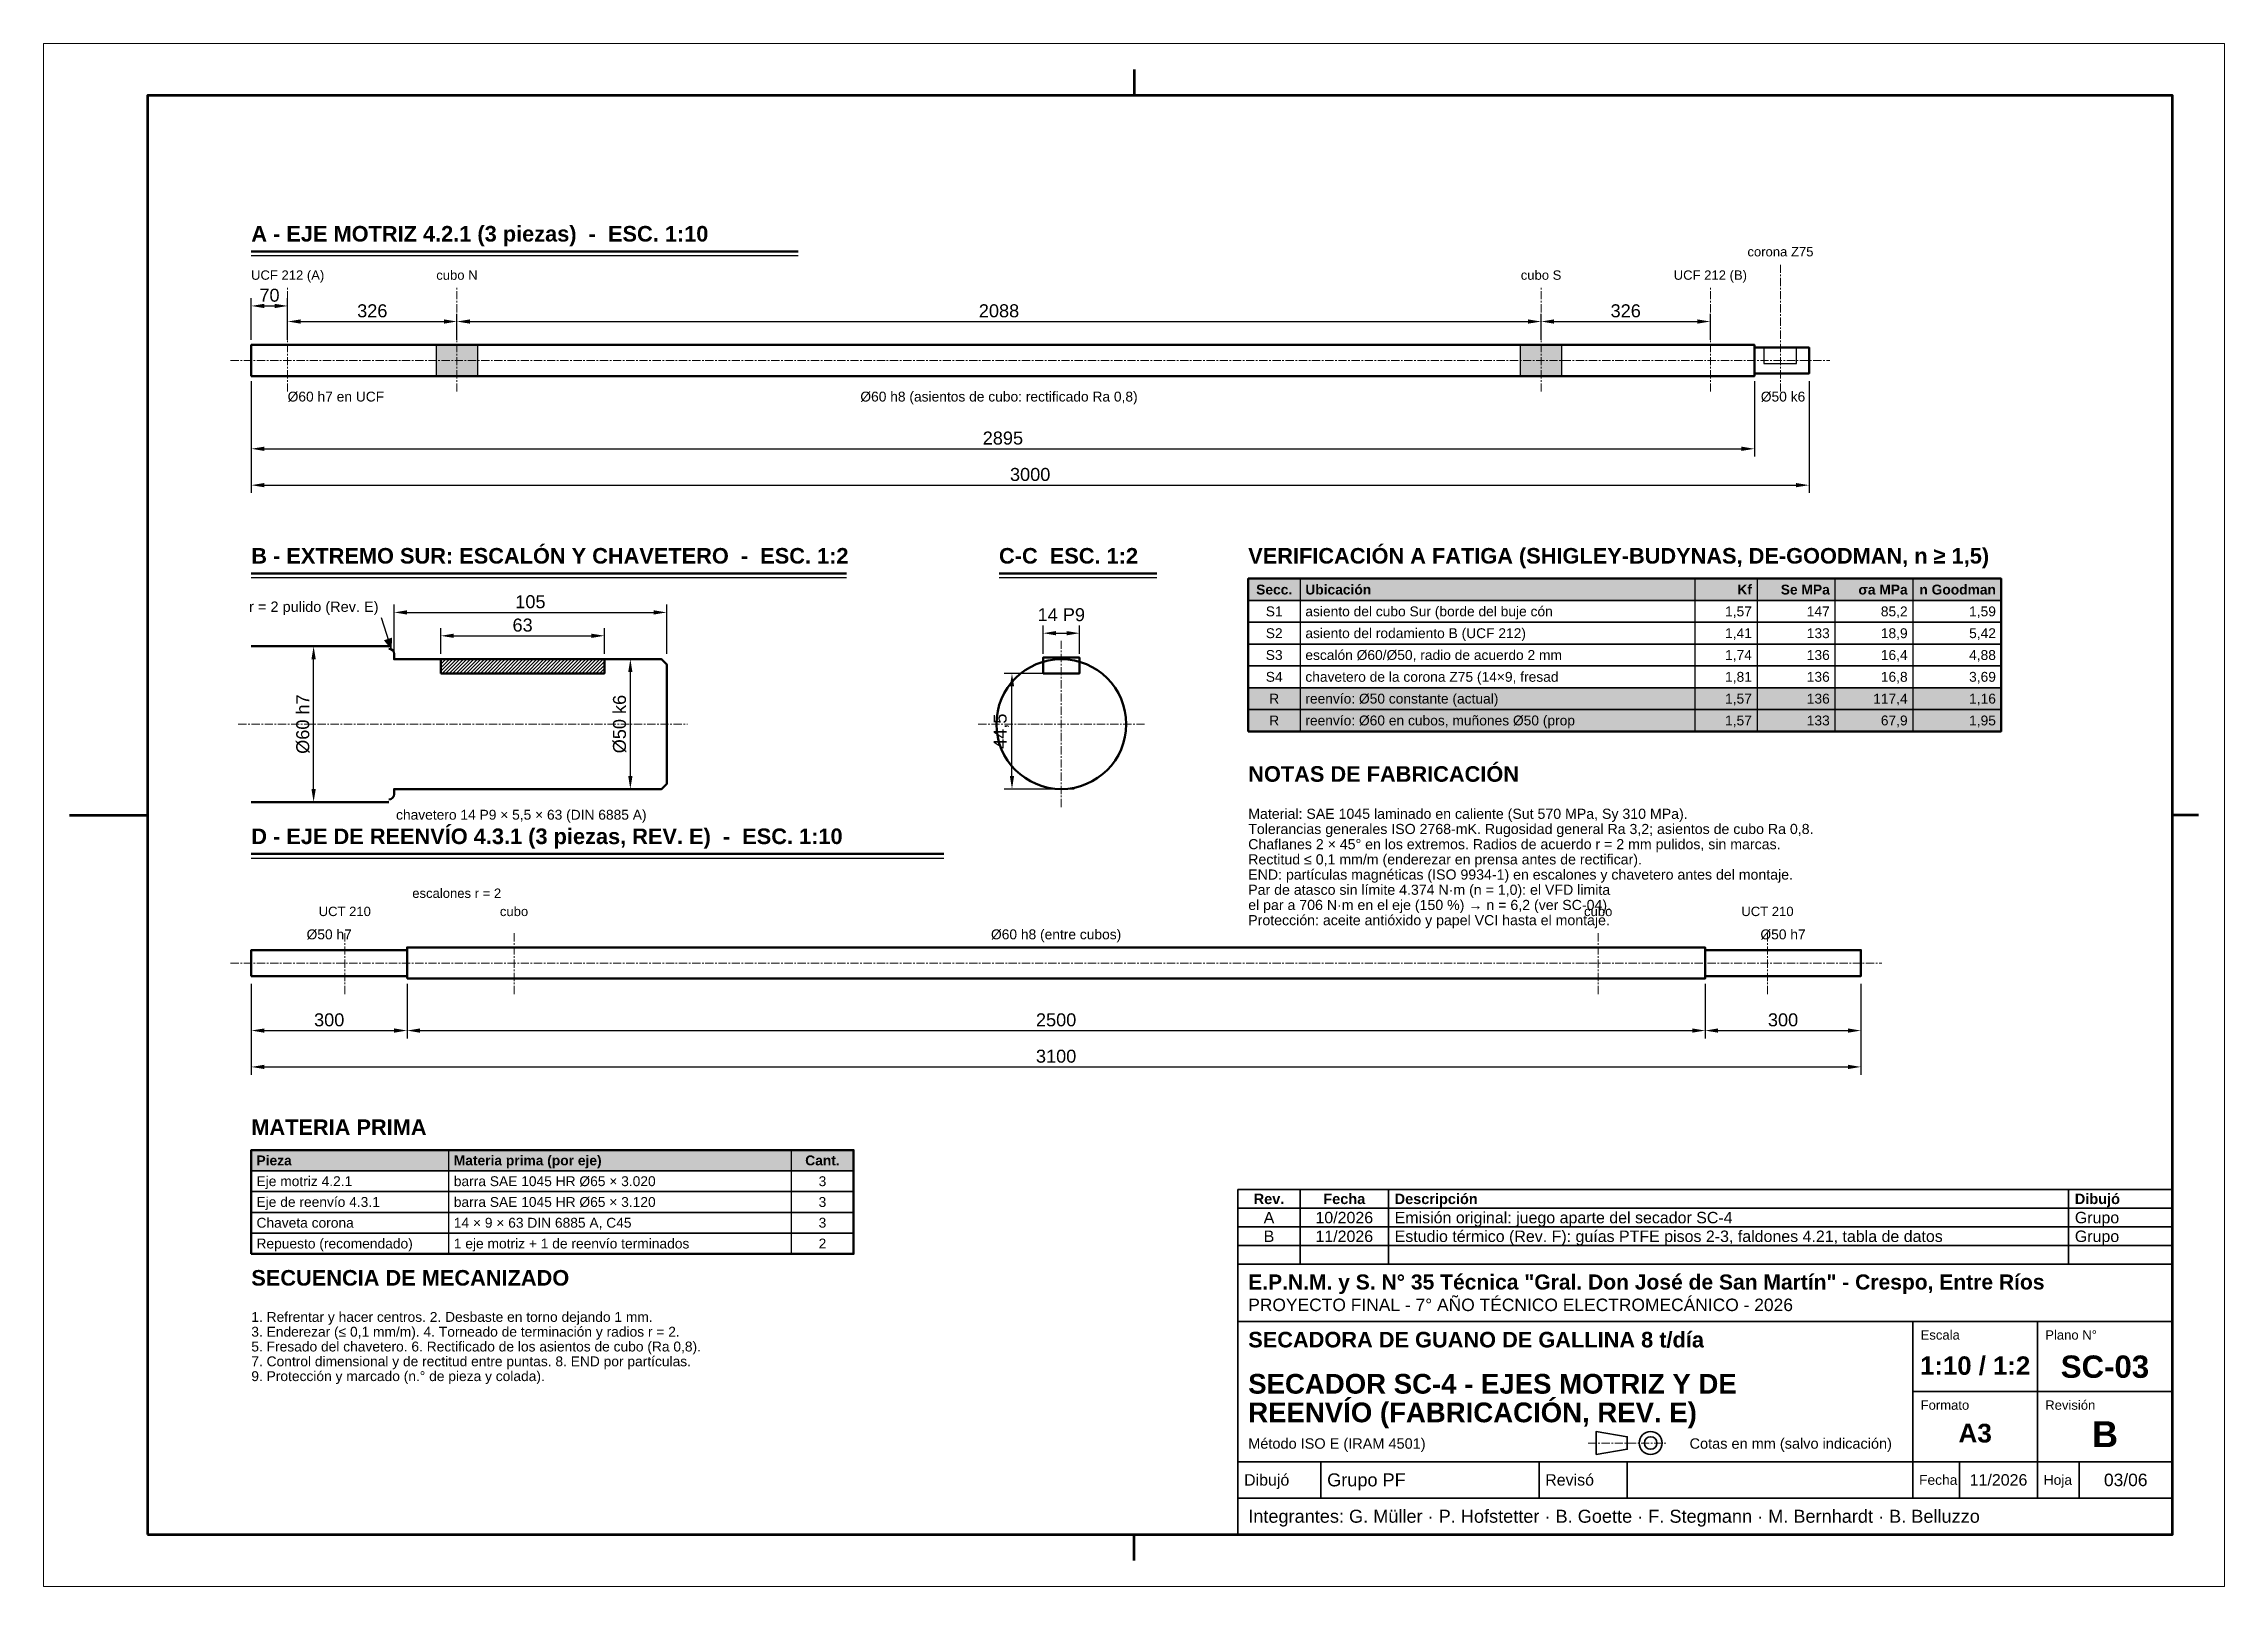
# Model space of a CAD drawing. Header units: millimetres. Extents: x 0 to 420, y 0 to 297.
import ezdxf
from ezdxf.enums import TextEntityAlignment as Align

# ---------------------------------------------------------------- set-up
doc = ezdxf.new("R2010")
doc.units = ezdxf.units.MM
doc.header["$LTSCALE"] = 0.5
doc.linetypes.add('CENTER', pattern=[5.08, 3.175, -0.635, 0.635, -0.635])
for name, color, linetype, lineweight in [('CONTORNO', 7, 'CONTINUOUS', 50), ('COTAS', 7, 'CONTINUOUS', 25), ('EJES', 1, 'CENTER', 18), ('FINO', 7, 'CONTINUOUS', 25), ('HOJA', 8, 'CONTINUOUS', 13), ('RAYADO', 8, 'CONTINUOUS', 18), ('RECUADRO', 7, 'CONTINUOUS', 70), ('RELLENO', 9, 'CONTINUOUS', 13), ('ROTULO', 7, 'CONTINUOUS', 35), ('TEXTO', 7, 'CONTINUOUS', 25)]:
    doc.layers.add(name, color=color, linetype=linetype, lineweight=lineweight)
doc.styles.add('NEGRITA', font='arialbd.ttf')
doc.styles.get("Standard").update_dxf_attribs({"font": 'arial.ttf'})
doc.dimstyles.new('IRAM', dxfattribs={"dimtxt": 2.5, "dimasz": 2.5, "dimexe": 1.5, "dimexo": 1, "dimgap": 0.8, "dimtad": 1, "dimdec": 1, "dimtxsty": 'Standard', "dimcen": 2.5, "dimazin": 3, "dimtfac": 1, "dimtmove": 0, "dimatfit": 3})

msp = doc.modelspace()

# ---------------------------------------------------------------- hatches: boundary and pattern name
at = {"layer": 'COTAS'}
msp.add_hatch(color=7, dxfattribs=at).paths.add_polyline_path([(67, 180.3), (67.12, 182.65), (65.529, 182.137)])
at = {"layer": 'RAYADO'}
h = msp.add_hatch(dxfattribs=at)
h.set_pattern_fill('ANSI31', scale=0.15)
h.paths.add_polyline_path([(76.5, 175.75), (108, 175.75), (108, 178.5), (76.5, 178.5)])
at = {"layer": 'RELLENO', "true_color": 0xfff0be}
for points in [[(75.6, 233), (83.6, 233), (83.6, 239), (75.6, 239)], [(284.4, 233), (292.4, 233), (292.4, 239), (284.4, 239)]]:
    msp.add_hatch(color=7, dxfattribs=at).paths.add_polyline_path(points)
at = {"layer": 'RELLENO', "true_color": 0xe2e8ee}
for points in [[(232, 189.8), (377, 189.8), (377, 194), (232, 194)], [(40, 80), (156, 80), (156, 84), (40, 84)]]:
    msp.add_hatch(color=7, dxfattribs=at).paths.add_polyline_path(points)
at = {"layer": 'RELLENO', "true_color": 0xfad6d2}
msp.add_hatch(color=7, dxfattribs=at).paths.add_polyline_path([(232, 168.8), (377, 168.8), (377, 173), (232, 173)])
at = {"layer": 'RELLENO', "true_color": 0xd6ecd6}
msp.add_hatch(color=7, dxfattribs=at).paths.add_polyline_path([(232, 164.6), (377, 164.6), (377, 168.8), (232, 168.8)])

# ---------------------------------------------------------------- linework, layer by layer
at = {"layer": 'CONTORNO'}
for p, q in [((40, 257), (145.3, 257)), ((40, 195), (154.66, 195)), ((184, 195), (214.42, 195)), ((40, 141), (173.38, 141))]:
    msp.add_line(p, q, dxfattribs=at)
for points in [[(40, 233), (329.5, 233), (329.5, 239), (40, 239)], [(329.5, 233.5), (340, 233.5), (340, 238.5), (329.5, 238.5)], [(232, 164.6), (377, 164.6), (377, 194), (232, 194)], [(76.5, 175.75), (108, 175.75), (108, 178.5), (76.5, 178.5)], [(192.5, 175.75), (199.5, 175.75), (199.5, 178.8), (192.5, 178.8)], [(40, 117.5), (70, 117.5), (70, 122.5), (40, 122.5)], [(70, 117), (320, 117), (320, 123), (70, 123)], [(320, 117.5), (350, 117.5), (350, 122.5), (320, 122.5)], [(40, 64), (156, 64), (156, 84), (40, 84)]]:
    msp.add_lwpolyline(points, close=True, dxfattribs=at)
for points in [[(40, 181), (66.5, 181)], [(67.5, 179.5), (67.5, 178.5), (119, 178.5), (120, 177.5), (120, 154.5), (119, 153.5), (67.5, 153.5), (67.5, 152.5)], [(66.5, 151), (40, 151)]]:
    msp.add_lwpolyline(points, dxfattribs=at)
msp.add_circle((196, 166), 12.5, dxfattribs=at)
for centre, start, end in [((66.5, 179.5), 0, 90), ((66.5, 152.5), 270, 360)]:
    msp.add_arc(centre, 1, start, end, dxfattribs=at)
at = {"layer": 'COTAS'}
msp.add_line((65, 186.5), (67, 180.3), dxfattribs=at)
at = {"layer": 'EJES'}
for p, q in [((334.5, 230), (334.5, 254.5)), ((47, 230), (47, 250)), ((79.6, 230), (79.6, 250)), ((288.4, 230), (288.4, 250)), ((321, 230), (321, 250)), ((36, 236), (344, 236)), ((196, 150), (196, 182)), ((37.5, 166), (124, 166)), ((180, 166), (212, 166)), ((58, 114), (58, 126)), ((90.6, 114), (90.6, 126)), ((299.4, 114), (299.4, 126)), ((332, 114), (332, 126)), ((36, 120), (354, 120)), ((297.5, 27.6), (312.5, 27.6))]:
    msp.add_line(p, q, dxfattribs=at)
at = {"layer": 'FINO'}
for p, q in [((40, 256.2), (145.3, 256.2)), ((40, 194.2), (154.66, 194.2)), ((184, 194.2), (214.42, 194.2)), ((242, 194), (242, 164.6)), ((318, 194), (318, 164.6)), ((330, 194), (330, 164.6)), ((345, 194), (345, 164.6)), ((360, 194), (360, 164.6)), ((40, 140.2), (173.38, 140.2)), ((78, 84), (78, 64)), ((144, 84), (144, 64))]:
    msp.add_line(p, q, dxfattribs=at)
for points in [[(75.6, 233), (83.6, 233), (83.6, 239), (75.6, 239)], [(284.4, 233), (292.4, 233), (292.4, 239), (284.4, 239)], [(331.3, 235.4), (337.6, 235.4), (337.6, 238.5), (331.3, 238.5)], [(232, 189.8), (377, 189.8), (377, 194), (232, 194)], [(232, 185.6), (377, 185.6), (377, 189.8), (232, 189.8)], [(232, 181.4), (377, 181.4), (377, 185.6), (232, 185.6)], [(232, 177.2), (377, 177.2), (377, 181.4), (232, 181.4)], [(232, 173), (377, 173), (377, 177.2), (232, 177.2)], [(232, 168.8), (377, 168.8), (377, 173), (232, 173)], [(232, 164.6), (377, 164.6), (377, 168.8), (232, 168.8)], [(40, 80), (156, 80), (156, 84), (40, 84)], [(40, 76), (156, 76), (156, 80), (40, 80)], [(40, 72), (156, 72), (156, 76), (40, 76)], [(40, 68), (156, 68), (156, 72), (40, 72)], [(40, 64), (156, 64), (156, 68), (40, 68)]]:
    msp.add_lwpolyline(points, close=True, dxfattribs=at)
at = {"layer": 'HOJA'}
msp.add_lwpolyline([(0, 0), (420, 0), (420, 297), (0, 297)], close=True, dxfattribs=at)
at = {"layer": 'RECUADRO'}
for p, q in [((210, 292), (210, 287)), ((5, 148.5), (20, 148.5)), ((415, 148.5), (410, 148.5)), ((210, 5), (210, 10))]:
    msp.add_line(p, q, dxfattribs=at)
msp.add_lwpolyline([(20, 10), (410, 10), (410, 287), (20, 287)], close=True, dxfattribs=at)
at = {"layer": 'ROTULO'}
for p, q in [((242, 72.8), (242, 76.4)), ((259, 72.8), (259, 76.4)), ((390, 72.8), (390, 76.4)), ((242, 69.2), (242, 72.8)), ((259, 69.2), (259, 72.8)), ((390, 69.2), (390, 72.8)), ((242, 65.6), (242, 69.2)), ((259, 65.6), (259, 69.2)), ((390, 65.6), (390, 69.2)), ((242, 62), (242, 65.6)), ((259, 62), (259, 65.6)), ((390, 62), (390, 65.6)), ((230, 62), (410, 62)), ((230, 10), (230, 62)), ((230, 51), (410, 51)), ((360, 24), (360, 51)), ((384, 24), (384, 51)), ((360, 37.5), (410, 37.5)), ((230, 24), (410, 24)), ((246, 17), (246, 24)), ((288, 17), (288, 24)), ((305, 17), (305, 24)), ((360, 17), (360, 24)), ((369, 17), (369, 24)), ((384, 17), (384, 24)), ((392, 17), (392, 24)), ((230, 17), (410, 17))]:
    msp.add_line(p, q, dxfattribs=at)
for points in [[(230, 72.8), (410, 72.8), (410, 76.4), (230, 76.4)], [(230, 69.2), (410, 69.2), (410, 72.8), (230, 72.8)], [(230, 65.6), (410, 65.6), (410, 69.2), (230, 69.2)], [(230, 62), (410, 62), (410, 65.6), (230, 65.6)], [(299, 25.4), (305, 26.4), (305, 28.8), (299, 29.8)]]:
    msp.add_lwpolyline(points, close=True, dxfattribs=at)
for radius in [2.2, 1.2]:
    msp.add_circle((309.5, 27.6), radius, dxfattribs=at)

# ---------------------------------------------------------------- texts
at = {"layer": 'ROTULO', "style": 'NEGRITA'}
for s, height, p in [('Fecha', 2, (250.5, 74.6)), ('Rev.', 2, (236, 74.6)), ('1:10 / 1:2', 3.5484, (372, 42.5)), ('SC-03', 4.3, (397, 42.3)), ('A3', 3.6, (372, 29.5)), ('B', 5, (397, 29.3))]:
    msp.add_text(s, height=height, dxfattribs=at).set_placement(p, align=Align.MIDDLE_CENTER)
for s, height, p in [('Descripción', 2, (260.2, 74.6)), ('Dibujó', 2, (391.2, 74.6)), ('E.P.N.M. y S. N° 35 Técnica "Gral. Don José de San Martín" - Crespo, Entre Ríos', 2.9, (232, 58.6)), ('SECADORA DE GUANO DE GALLINA 8 t/día', 3, (232, 47.5)), ('SECADOR SC-4 - EJES MOTRIZ Y DE', 3.8, (232, 39)), ('REENVÍO (FABRICACIÓN, REV. E)', 3.8, (232, 33.49))]:
    msp.add_text(s, height=height, dxfattribs=at).set_placement(p, align=Align.MIDDLE_LEFT)
at = {"layer": 'ROTULO'}
for s, height, p in [('A', 2.2, (236, 71)), ('10/2026', 2.2, (250.5, 71)), ('B', 2.2, (236, 67.4)), ('11/2026', 2.2, (250.5, 67.4)), ('11/2026', 2.2, (376.5, 20.5)), ('03/06', 2.4, (401, 20.5))]:
    msp.add_text(s, height=height, dxfattribs=at).set_placement(p, align=Align.MIDDLE_CENTER)
for s, height, p in [('Emisión original: juego aparte del secador SC-4', 2.2, (260.2, 71)), ('Grupo', 2.2, (391.2, 71)), ('Estudio térmico (Rev. F): guías PTFE pisos 2-3, faldones 4.21, tabla de datos', 2.2, (260.2, 67.4)), ('Grupo', 2.2, (391.2, 67.4)), ('PROYECTO FINAL - 7° AÑO TÉCNICO ELECTROMECÁNICO - 2026', 2.4, (232, 54.2)), ('Método ISO E (IRAM 4501)', 2, (232, 27.5)), ('Cotas en mm (salvo indicación)', 2, (317, 27.5)), ('Dibujó', 2.2, (231.2, 20.5)), ('Grupo PF', 2.5, (247.2, 20.5)), ('Revisó', 2.2, (289.2, 20.5)), ('Fecha', 1.9, (361.2, 20.5)), ('Hoja', 1.9, (385.2, 20.5)), ('Integrantes: G. Müller · P. Hofstetter · B. Goette · F. Stegmann · M. Bernhardt · B. Belluzzo', 2.5, (232, 13.5))]:
    msp.add_text(s, height=height, dxfattribs=at).set_placement(p, align=Align.MIDDLE_LEFT)
for s, p in [('Escala', (361.5, 49.3)), ('Plano N°', (385.5, 49.3)), ('Formato', (361.5, 35.8)), ('Revisión', (385.5, 35.8))]:
    msp.add_text(s, height=1.8, dxfattribs=at).set_placement(p, align=Align.TOP_LEFT)
at = {"layer": 'TEXTO', "style": 'NEGRITA'}
for s, p in [('A - EJE MOTRIZ 4.2.1 (3 piezas)  -  ESC. 1:10', (40, 258)), ('B - EXTREMO SUR: ESCALÓN Y CHAVETERO  -  ESC. 1:2', (40, 196)), ('C-C  ESC. 1:2', (184, 196)), ('VERIFICACIÓN A FATIGA (SHIGLEY-BUDYNAS, DE-GOODMAN, n ≥ 1,5)', (232, 196)), ('NOTAS DE FABRICACIÓN', (232, 154)), ('D - EJE DE REENVÍO 4.3.1 (3 piezas, REV. E)  -  ESC. 1:10', (40, 142)), ('MATERIA PRIMA', (40, 86)), ('SECUENCIA DE MECANIZADO', (40, 57))]:
    msp.add_text(s, height=3, dxfattribs=at).set_placement(p, align=Align.BOTTOM_LEFT)
at = {"layer": 'TEXTO'}
for s, height, p in [('corona Z75', 1.8, (334.5, 255.5)), ('UCF 212 (A)', 1.8, (47, 251)), ('cubo N', 1.8, (79.6, 251)), ('cubo S', 1.8, (288.4, 251)), ('UCF 212 (B)', 1.8, (321, 251)), ('UCT 210', 1.8, (58, 128.5)), ('cubo', 1.8, (90.6, 128.5)), ('cubo', 1.8, (299.4, 128.5)), ('UCT 210', 1.8, (332, 128.5)), ('Ø50 h7', 1.9, (55, 124)), ('Ø60 h8 (entre cubos)', 1.9, (195, 124)), ('Ø50 h7', 1.9, (335, 124))]:
    msp.add_text(s, height=height, dxfattribs=at).set_placement(p, align=Align.BOTTOM_CENTER)
for s, height, p in [('Ø60 h7 en UCF', 1.9, (47, 230)), ('Material: SAE 1045 laminado en caliente (Sut 570 MPa, Sy 310 MPa).', 1.95, (232, 149.71)), ('Tolerancias generales ISO 2768-mK. Rugosidad general Ra 3,2; asientos de cubo Ra 0,8.', 1.95, (232, 146.785)), ('Chaflanes 2 × 45° en los extremos. Radios de acuerdo r = 2 mm pulidos, sin marcas.', 1.95, (232, 143.86)), ('Rectitud ≤ 0,1 mm/m (enderezar en prensa antes de rectificar).', 1.95, (232, 140.935)), ('END: partículas magnéticas (ISO 9934-1) en escalones y chavetero antes del montaje.', 1.95, (232, 138.01)), ('Par de atasco sin límite 4.374 N·m (n = 1,0): el VFD limita', 1.95, (232, 135.085)), ('el par a 706 N·m en el eje (150 %) → n = 6,2 (ver SC-04).', 1.95, (232, 132.16)), ('Protección: aceite antióxido y papel VCI hasta el montaje.', 1.95, (232, 129.235)), ('1. Refrentar y hacer centros. 2. Desbaste en torno dejando 1 mm.', 1.9, (40, 52.82)), ('3. Enderezar (≤ 0,1 mm/m). 4. Torneado de terminación y radios r = 2.', 1.9, (40, 49.97)), ('5. Fresado del chavetero. 6. Rectificado de los asientos de cubo (Ra 0,8).', 1.9, (40, 47.12)), ('7. Control dimensional y de rectitud entre puntas. 8. END por partículas.', 1.9, (40, 44.27)), ('9. Protección y marcado (n.° de pieza y colada).', 1.9, (40, 41.42))]:
    msp.add_text(s, height=height, dxfattribs=at).set_placement(p, align=Align.TOP_LEFT)
for s, p in [('Ø60 h8 (asientos de cubo: rectificado Ra 0,8)', (184, 230)), ('Ø50 k6', (335, 230)), ('chavetero 14 P9 × 5,5 × 63 (DIN 6885 A)', (92, 149.5))]:
    msp.add_text(s, height=1.9, dxfattribs=at).set_placement(p, align=Align.TOP_CENTER)
msp.add_text('r = 2 pulido (Rev. E)', height=2, dxfattribs=at).set_placement((64.5, 187), align=Align.BOTTOM_RIGHT)
at = {"layer": 'TEXTO', "style": 'NEGRITA'}
for s, p in [('Secc.', (237, 191.9)), ('Cant.', (150, 82))]:
    msp.add_text(s, height=1.9, dxfattribs=at).set_placement(p, align=Align.MIDDLE_CENTER)
for s, p in [('Ubicación', (243, 191.9)), ('Pieza', (41, 82)), ('Materia prima (por eje)', (79, 82))]:
    msp.add_text(s, height=1.9, dxfattribs=at).set_placement(p, align=Align.MIDDLE_LEFT)
for s, p in [('Kf', (329, 191.9)), ('Se MPa', (344, 191.9)), ('σa MPa', (359, 191.9)), ('n Goodman', (376, 191.9))]:
    msp.add_text(s, height=1.9, dxfattribs=at).set_placement(p, align=Align.MIDDLE_RIGHT)
at = {"layer": 'TEXTO'}
for s, p in [('S1', (237, 187.7)), ('S2', (237, 183.5)), ('S3', (237, 179.3)), ('S4', (237, 175.1)), ('R', (237, 170.9)), ('R', (237, 166.7)), ('3', (150, 78)), ('3', (150, 74)), ('3', (150, 70)), ('2', (150, 66))]:
    msp.add_text(s, height=1.9, dxfattribs=at).set_placement(p, align=Align.MIDDLE_CENTER)
for s, p in [('asiento del cubo Sur (borde del buje cón', (243, 187.7)), ('asiento del rodamiento B (UCF 212)', (243, 183.5)), ('escalón Ø60/Ø50, radio de acuerdo 2 mm', (243, 179.3)), ('chavetero de la corona Z75 (14×9, fresad', (243, 175.1)), ('reenvío: Ø50 constante (actual)', (243, 170.9)), ('reenvío: Ø60 en cubos, muñones Ø50 (prop', (243, 166.7)), ('Eje motriz 4.2.1', (41, 78)), ('barra SAE 1045 HR Ø65 × 3.020', (79, 78)), ('Eje de reenvío 4.3.1', (41, 74)), ('barra SAE 1045 HR Ø65 × 3.120', (79, 74)), ('Chaveta corona', (41, 70)), ('14 × 9 × 63 DIN 6885 A, C45', (79, 70)), ('Repuesto (recomendado)', (41, 66)), ('1 eje motriz + 1 de reenvío terminados', (79, 66))]:
    msp.add_text(s, height=1.9, dxfattribs=at).set_placement(p, align=Align.MIDDLE_LEFT)
for s, p in [('1,57', (329, 187.7)), ('147', (344, 187.7)), ('85,2', (359, 187.7)), ('1,59', (376, 187.7)), ('1,41', (329, 183.5)), ('133', (344, 183.5)), ('18,9', (359, 183.5)), ('5,42', (376, 183.5)), ('1,74', (329, 179.3)), ('136', (344, 179.3)), ('16,4', (359, 179.3)), ('4,88', (376, 179.3)), ('1,81', (329, 175.1)), ('136', (344, 175.1)), ('16,8', (359, 175.1)), ('3,69', (376, 175.1)), ('1,57', (329, 170.9)), ('136', (344, 170.9)), ('117,4', (359, 170.9)), ('1,16', (376, 170.9)), ('1,57', (329, 166.7)), ('133', (344, 166.7)), ('67,9', (359, 166.7)), ('1,95', (376, 166.7))]:
    msp.add_text(s, height=1.9, dxfattribs=at).set_placement(p, align=Align.MIDDLE_RIGHT)
msp.add_text('escalones r = 2', height=1.8, dxfattribs=at).set_placement((71, 132), align=Align.BOTTOM_LEFT)

# ---------------------------------------------------------------- dimensions: what is measured, and where the dimension line sits
at = {"layer": 'COTAS'}
for base, p1, p2, override in [((40, 246.5), (40, 239), (47, 239), {"dimlfac": 10}), ((47, 243.5), (47, 239), (79.6, 239), {"dimlfac": 10}), ((79.6, 243.5), (79.6, 239), (288.4, 239), {"dimlfac": 10}), ((288.4, 243.5), (288.4, 239), (321, 239), {"dimlfac": 10}), ((40, 212), (40, 233), (340, 233), {"dimlfac": 10}), ((40, 219), (40, 233), (329.5, 233), {"dimlfac": 10}), ((67.5, 187.5), (67.5, 178.5), (120, 178.5), {"dimlfac": 2}), ((76.5, 183), (76.5, 178.5), (108, 178.5), {"dimlfac": 2}), ((40, 100), (40, 117), (350, 117), {"dimlfac": 10}), ((40, 107), (40, 117), (70, 117), {"dimlfac": 10}), ((70, 107), (70, 117), (320, 117), {"dimlfac": 10}), ((320, 107), (320, 117), (350, 117), {"dimlfac": 10})]:
    msp.add_linear_dim(base=base, p1=p1, p2=p2, dimstyle='IRAM', override=override, dxfattribs=at).render()
msp.add_linear_dim(base=(192.5, 183.5), p1=(192.5, 178.5), p2=(199.5, 178.5), text='14 P9', dimstyle='IRAM', override={"dimlfac": 2}, dxfattribs=at).render()
for base, p1, p2, text in [((52, 151), (45, 151), (45, 181), 'Ø60 h7'), ((113, 153.5), (120, 153.5), (120, 178.5), 'Ø50 k6'), ((186.5, 153.5), (199.5, 153.5), (199.5, 175.75), '44,5')]:
    msp.add_linear_dim(base=base, p1=p1, p2=p2, angle=90, text=text, dimstyle='IRAM', override={"dimlfac": 2}, dxfattribs=at).render()

doc.saveas('drawing.dxf')
